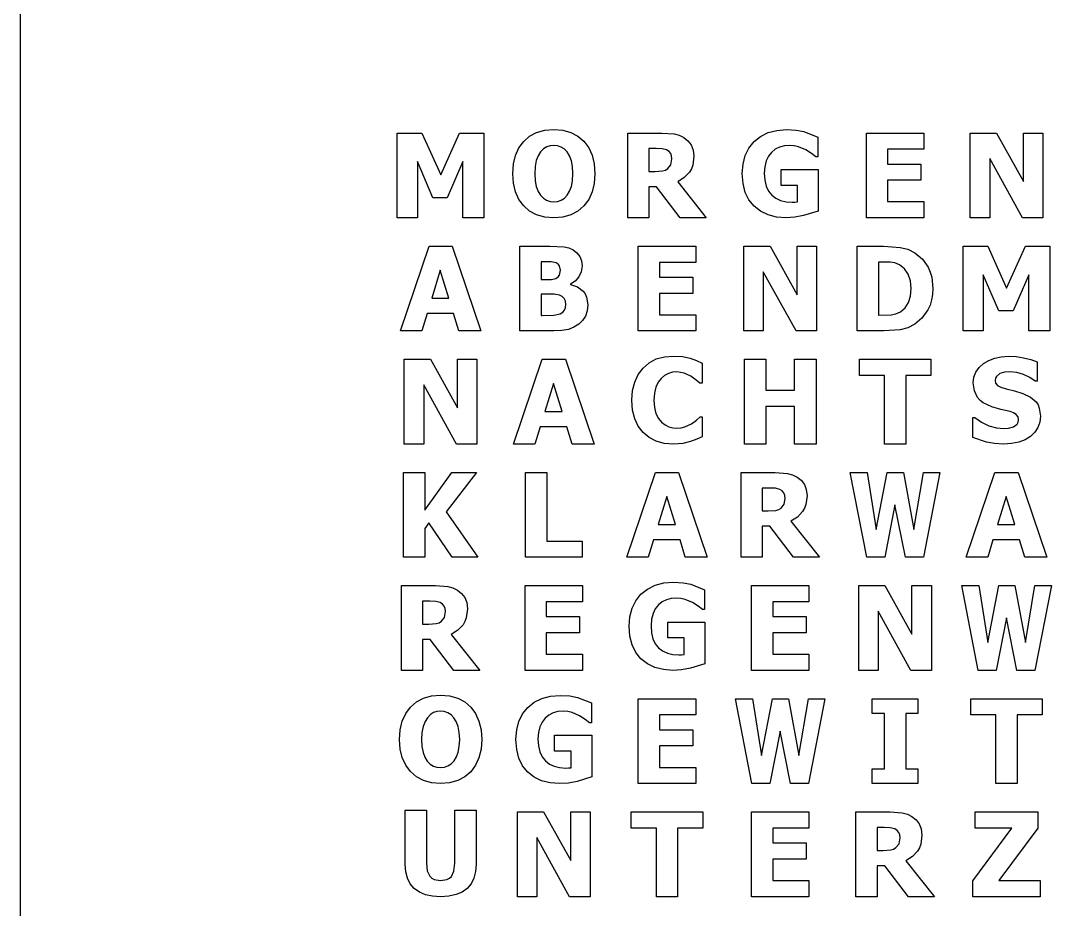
# Model space of a CAD drawing. Header units: metres. Extents: x -40 to 250, y -40 to 460.
# Drawn here: x -40 to 110.3, y 80.4 to 210 of the extents above; entities that cross this region are included whole.
import ezdxf

# ---------------------------------------------------------------- set-up
doc = ezdxf.new("R2010")
doc.units = ezdxf.units.M

msp = doc.modelspace()

# ---------------------------------------------------------------- linework, layer by layer
at = {"layer": 'A#4'}
for p, q in [((15.35, 164.75), (19.53, 177.11)), ((19.53, 177.11), (22.92, 177.11)), ((22.92, 177.11), (27.09, 164.75)), ((21.18, 173.59), (19.92, 169.52)), ((22.44, 169.52), (21.18, 173.59)), ((19.92, 169.52), (22.44, 169.52)), ((19.24, 167.27), (18.47, 164.75)), ((23.12, 167.27), (19.24, 167.27)), ((23.89, 164.75), (23.12, 167.27)), ((18.47, 164.75), (15.35, 164.75)), ((27.09, 164.75), (23.89, 164.75))]:
    msp.add_line(p, q, dxfattribs=at)
at = {"layer": 'A#6'}
for p, q in [((31.85, 148.25), (36.03, 160.61)), ((36.03, 160.61), (39.42, 160.61)), ((39.42, 160.61), (43.59, 148.25)), ((37.68, 157.09), (36.42, 153.02)), ((38.94, 153.02), (37.68, 157.09)), ((36.42, 153.02), (38.94, 153.02)), ((35.74, 150.77), (34.97, 148.25)), ((39.62, 150.77), (35.74, 150.77)), ((40.39, 148.25), (39.62, 150.77)), ((34.97, 148.25), (31.85, 148.25)), ((43.59, 148.25), (40.39, 148.25))]:
    msp.add_line(p, q, dxfattribs=at)
at = {"layer": 'A#7'}
for p, q in [((48.35, 131.75), (52.53, 144.11)), ((52.53, 144.11), (55.92, 144.11)), ((55.92, 144.11), (60.09, 131.75)), ((54.18, 140.59), (52.92, 136.52)), ((55.44, 136.52), (54.18, 140.59)), ((52.92, 136.52), (55.44, 136.52)), ((52.24, 134.27), (51.47, 131.75)), ((56.12, 134.27), (52.24, 134.27)), ((56.89, 131.75), (56.12, 134.27)), ((51.47, 131.75), (48.35, 131.75)), ((60.09, 131.75), (56.89, 131.75))]:
    msp.add_line(p, q, dxfattribs=at)
at = {"layer": 'A#8'}
for p, q in [((97.85, 131.75), (102.03, 144.11)), ((102.03, 144.11), (105.42, 144.11)), ((105.42, 144.11), (109.59, 131.75)), ((103.68, 140.59), (102.42, 136.52)), ((104.94, 136.52), (103.68, 140.59)), ((102.42, 136.52), (104.94, 136.52)), ((101.74, 134.27), (100.97, 131.75)), ((105.62, 134.27), (101.74, 134.27)), ((106.39, 131.75), (105.62, 134.27)), ((100.97, 131.75), (97.85, 131.75)), ((109.59, 131.75), (106.39, 131.75))]:
    msp.add_line(p, q, dxfattribs=at)
at = {"layer": 'B#4'}
for p, q in [((32.78, 164.75), (32.78, 177.11)), ((32.78, 177.11), (37.14, 177.11)), ((37.14, 177.11), (39.21, 177.01)), ((39.21, 177.01), (39.89, 176.85)), ((39.89, 176.85), (40.52, 176.57)), ((40.52, 176.57), (41.1, 176.15)), ((41.1, 176.15), (41.52, 175.62)), ((36.08, 174.84), (35.87, 174.84)), ((35.87, 174.84), (35.87, 172.23)), ((37.33, 174.83), (36.08, 174.84)), ((38.06, 174.69), (37.33, 174.83)), ((38.34, 174.5), (38.06, 174.69)), ((38.54, 174.23), (38.34, 174.5)), ((41.52, 175.62), (41.76, 174.97)), ((41.76, 174.97), (41.84, 174.24)), ((38.35, 172.63), (38.55, 172.9)), ((38.69, 173.62), (38.54, 174.23)), ((38.55, 172.9), (38.69, 173.62)), ((41.73, 173.38), (41.39, 172.63)), ((41.84, 174.24), (41.73, 173.38)), ((35.87, 172.23), (36.26, 172.23)), ((36.26, 172.23), (37.37, 172.25)), ((37.37, 172.25), (38.03, 172.42)), ((38.03, 172.42), (38.35, 172.63)), ((40.85, 172.02), (40.14, 171.59)), ((40.14, 171.59), (40.14, 171.52)), ((40.14, 171.52), (41.17, 171.16)), ((41.39, 172.63), (40.85, 172.02)), ((36.44, 170.11), (35.87, 170.11)), ((35.87, 170.11), (35.87, 167.02)), ((37.76, 170.1), (36.44, 170.11)), ((38.54, 169.98), (37.76, 170.1)), ((38.95, 169.77), (38.54, 169.98)), ((41.17, 171.16), (41.98, 170.54)), ((41.98, 170.54), (42.28, 170.14)), ((42.28, 170.14), (42.49, 169.67)), ((39.24, 169.49), (38.95, 169.77)), ((39.41, 169.1), (39.24, 169.49)), ((39.47, 168.59), (39.41, 169.1)), ((39.42, 168.17), (39.47, 168.59)), ((42.49, 169.67), (42.67, 168.54)), ((42.67, 168.54), (42.58, 167.67)), ((35.87, 167.02), (36.03, 167.02)), ((36.03, 167.02), (37.71, 167.03)), ((37.71, 167.03), (38.66, 167.26)), ((38.66, 167.26), (39.02, 167.48)), ((39.02, 167.48), (39.27, 167.79)), ((39.27, 167.79), (39.42, 168.17)), ((42.32, 166.92), (41.91, 166.28)), ((42.58, 167.67), (42.32, 166.92)), ((40.65, 165.29), (39.85, 164.98)), ((41.38, 165.76), (40.65, 165.29)), ((41.91, 166.28), (41.38, 165.76)), ((37.73, 164.75), (32.78, 164.75)), ((38.9, 164.81), (37.73, 164.75)), ((39.85, 164.98), (38.9, 164.81))]:
    msp.add_line(p, q, dxfattribs=at)
at = {"layer": 'C#3'}
for p, q in [((52.66, 160.66), (53.84, 160.98)), ((53.84, 160.98), (55.16, 161.09)), ((55.16, 161.09), (56.49, 161.01)), ((56.49, 161.01), (57.62, 160.78)), ((57.62, 160.78), (58.54, 160.44)), ((50.02, 158.4), (50.74, 159.34)), ((50.74, 159.34), (51.63, 160.11)), ((51.63, 160.11), (52.66, 160.66)), ((58.54, 160.44), (59.34, 160.06)), ((59.34, 160.06), (59.34, 157.12)), ((49.51, 157.3), (50.02, 158.4)), ((53.36, 157.83), (52.94, 157.27)), ((53.88, 158.27), (53.36, 157.83)), ((54.42, 158.56), (53.88, 158.27)), ((55.01, 158.72), (54.42, 158.56)), ((55.66, 158.78), (55.01, 158.72)), ((56.74, 158.59), (55.66, 158.78)), ((57.69, 158.14), (56.74, 158.59)), ((58.46, 157.59), (57.69, 158.14)), ((49.2, 156.05), (49.51, 157.3)), ((52.6, 156.55), (52.38, 155.67)), ((52.94, 157.27), (52.6, 156.55)), ((59.03, 157.12), (58.46, 157.59)), ((59.34, 157.12), (59.03, 157.12)), ((49.1, 154.66), (49.2, 156.05)), ((52.38, 155.67), (52.3, 154.65)), ((49.2, 153.22), (49.1, 154.66)), ((52.3, 154.65), (52.38, 153.59)), ((52.38, 153.59), (52.61, 152.71)), ((49.51, 151.95), (49.2, 153.22)), ((50.02, 150.86), (49.51, 151.95)), ((52.61, 152.71), (52.97, 152)), ((52.97, 152), (53.42, 151.45)), ((58.51, 151.74), (59.06, 152.22)), ((59.06, 152.22), (59.34, 152.22)), ((59.34, 152.22), (59.34, 149.31)), ((50.73, 149.93), (50.02, 150.86)), ((53.42, 151.45), (53.93, 151.05)), ((53.93, 151.05), (54.49, 150.77)), ((54.49, 150.77), (55.08, 150.62)), ((55.08, 150.62), (55.67, 150.57)), ((55.67, 150.57), (56.27, 150.62)), ((56.27, 150.62), (56.84, 150.77)), ((56.84, 150.77), (57.78, 151.22)), ((57.78, 151.22), (58.51, 151.74)), ((51.62, 149.2), (50.73, 149.93)), ((52.66, 148.67), (51.62, 149.2)), ((58.55, 148.95), (57.63, 148.61)), ((59.34, 149.31), (58.55, 148.95)), ((53.83, 148.36), (52.66, 148.67)), ((55.15, 148.25), (53.83, 148.36)), ((56.55, 148.34), (55.15, 148.25)), ((57.63, 148.61), (56.55, 148.34))]:
    msp.add_line(p, q, dxfattribs=at)
at = {"layer": 'D#2'}
for p, q in [((81.95, 164.75), (81.95, 177.11)), ((81.95, 177.11), (85.79, 177.11)), ((85.79, 177.11), (88.23, 176.94)), ((88.23, 176.94), (89.33, 176.66)), ((89.33, 176.66), (90.36, 176.14)), ((90.36, 176.14), (91.45, 175.22)), ((85.11, 174.8), (85.06, 174.8)), ((85.06, 174.8), (85.06, 167.07)), ((86.77, 174.77), (85.11, 174.8)), ((87.45, 174.66), (86.77, 174.77)), ((88.09, 174.39), (87.45, 174.66)), ((88.85, 173.8), (88.09, 174.39)), ((91.45, 175.22), (92.29, 174.04)), ((89.39, 173.03), (88.85, 173.8)), ((89.7, 172.07), (89.39, 173.03)), ((92.29, 174.04), (92.6, 173.34)), ((92.6, 173.34), (92.82, 172.59)), ((89.8, 170.94), (89.7, 172.07)), ((92.82, 172.59), (92.99, 170.92)), ((89.41, 168.88), (89.7, 169.82)), ((89.7, 169.82), (89.8, 170.94)), ((92.94, 170.08), (92.8, 169.28)), ((92.99, 170.92), (92.94, 170.08)), ((88.92, 168.12), (89.41, 168.88)), ((92.57, 168.53), (92.24, 167.83)), ((92.8, 169.28), (92.57, 168.53)), ((85.06, 167.07), (85.11, 167.07)), ((85.11, 167.07), (86.88, 167.1)), ((86.88, 167.1), (87.58, 167.23)), ((87.58, 167.23), (88.24, 167.55)), ((88.24, 167.55), (88.92, 168.12)), ((92.24, 167.83), (91.38, 166.62)), ((90.33, 165.73), (89.32, 165.22)), ((91.38, 166.62), (90.33, 165.73)), ((85.82, 164.75), (81.95, 164.75)), ((88.23, 164.93), (85.82, 164.75)), ((89.32, 165.22), (88.23, 164.93))]:
    msp.add_line(p, q, dxfattribs=at)
at = {"layer": 'E#14'}
for p, q in [((83.29, 181.25), (83.29, 193.61)), ((83.29, 193.61), (91.65, 193.61)), ((91.65, 193.61), (91.65, 191.25)), ((91.65, 191.25), (86.38, 191.25)), ((86.38, 191.25), (86.38, 189.09)), ((86.38, 189.09), (91.24, 189.09)), ((91.24, 189.09), (91.24, 186.73)), ((91.24, 186.73), (86.38, 186.73)), ((86.38, 186.73), (86.38, 183.61)), ((86.38, 183.61), (91.65, 183.61)), ((91.65, 183.61), (91.65, 181.25)), ((91.65, 181.25), (83.29, 181.25))]:
    msp.add_line(p, q, dxfattribs=at)
at = {"layer": 'E#15'}
for p, q in [((50.04, 164.75), (50.04, 177.11)), ((50.04, 177.11), (58.4, 177.11)), ((58.4, 177.11), (58.4, 174.75)), ((58.4, 174.75), (53.13, 174.75)), ((53.13, 174.75), (53.13, 172.59)), ((53.13, 172.59), (57.99, 172.59)), ((57.99, 172.59), (57.99, 170.23)), ((57.99, 170.23), (53.13, 170.23)), ((53.13, 170.23), (53.13, 167.11)), ((53.13, 167.11), (58.4, 167.11)), ((58.4, 167.11), (58.4, 164.75)), ((58.4, 164.75), (50.04, 164.75))]:
    msp.add_line(p, q, dxfattribs=at)
at = {"layer": 'E#18'}
for p, q in [((33.54, 115.25), (33.54, 127.61)), ((33.54, 127.61), (41.9, 127.61)), ((41.9, 127.61), (41.9, 125.25)), ((41.9, 125.25), (36.63, 125.25)), ((36.63, 125.25), (36.63, 123.09)), ((36.63, 123.09), (41.49, 123.09)), ((41.49, 123.09), (41.49, 120.73)), ((41.49, 120.73), (36.63, 120.73)), ((36.63, 120.73), (36.63, 117.61)), ((36.63, 117.61), (41.9, 117.61)), ((41.9, 117.61), (41.9, 115.25)), ((41.9, 115.25), (33.54, 115.25))]:
    msp.add_line(p, q, dxfattribs=at)
at = {"layer": 'E#19'}
for p, q in [((66.54, 115.25), (66.54, 127.61)), ((66.54, 127.61), (74.9, 127.61)), ((74.9, 127.61), (74.9, 125.25)), ((74.9, 125.25), (69.63, 125.25)), ((69.63, 125.25), (69.63, 123.09)), ((69.63, 123.09), (74.49, 123.09)), ((74.49, 123.09), (74.49, 120.73)), ((74.49, 120.73), (69.63, 120.73)), ((69.63, 120.73), (69.63, 117.61)), ((69.63, 117.61), (74.9, 117.61)), ((74.9, 117.61), (74.9, 115.25)), ((74.9, 115.25), (66.54, 115.25))]:
    msp.add_line(p, q, dxfattribs=at)
at = {"layer": 'E#21'}
for p, q in [((50.04, 98.75), (50.04, 111.11)), ((50.04, 111.11), (58.4, 111.11)), ((58.4, 111.11), (58.4, 108.75)), ((58.4, 108.75), (53.13, 108.75)), ((53.13, 108.75), (53.13, 106.59)), ((53.13, 106.59), (57.99, 106.59)), ((57.99, 106.59), (57.99, 104.23)), ((57.99, 104.23), (53.13, 104.23)), ((53.13, 104.23), (53.13, 101.11)), ((53.13, 101.11), (58.4, 101.11)), ((58.4, 101.11), (58.4, 98.75)), ((58.4, 98.75), (50.04, 98.75))]:
    msp.add_line(p, q, dxfattribs=at)
at = {"layer": 'E#23'}
for p, q in [((66.54, 82.25), (66.54, 94.61)), ((66.54, 94.61), (74.9, 94.61)), ((74.9, 94.61), (74.9, 92.25)), ((74.9, 92.25), (69.63, 92.25)), ((69.63, 92.25), (69.63, 90.09)), ((69.63, 90.09), (74.49, 90.09)), ((74.49, 90.09), (74.49, 87.73)), ((74.49, 87.73), (69.63, 87.73)), ((69.63, 87.73), (69.63, 84.61)), ((69.63, 84.61), (74.9, 84.61)), ((74.9, 84.61), (74.9, 82.25)), ((74.9, 82.25), (66.54, 82.25))]:
    msp.add_line(p, q, dxfattribs=at)
at = {"layer": 'G#2'}
for p, q in [((68.98, 193.67), (70.24, 194)), ((70.24, 194), (71.66, 194.11)), ((71.66, 194.11), (73.07, 194.04)), ((73.07, 194.04), (74.19, 193.81)), ((66.17, 191.41), (66.93, 192.36)), ((66.93, 192.36), (67.87, 193.12)), ((67.87, 193.12), (68.98, 193.67)), ((74.19, 193.81), (76.2, 193.01)), ((76.2, 193.01), (76.2, 190.12)), ((65.63, 190.32), (66.17, 191.41)), ((70.01, 191.24), (69.46, 190.79)), ((70.63, 191.55), (70.01, 191.24)), ((71.33, 191.74), (70.63, 191.55)), ((72.09, 191.8), (71.33, 191.74)), ((72.75, 191.75), (72.09, 191.8)), ((73.38, 191.61), (72.75, 191.75)), ((74.45, 191.15), (73.38, 191.61)), ((75.27, 190.61), (74.45, 191.15)), ((65.31, 189.08), (65.63, 190.32)), ((68.69, 189.53), (68.47, 188.7)), ((69.02, 190.22), (68.69, 189.53)), ((69.46, 190.79), (69.02, 190.22)), ((75.91, 190.12), (75.27, 190.61)), ((76.2, 190.12), (75.91, 190.12)), ((65.2, 187.7), (65.31, 189.08)), ((68.47, 188.7), (68.4, 187.75)), ((70.84, 185.98), (70.84, 188.3)), ((70.84, 188.3), (76.25, 188.3)), ((76.25, 188.3), (76.25, 182.21)), ((65.31, 186.24), (65.2, 187.7)), ((68.4, 187.75), (68.47, 186.74)), ((68.47, 186.74), (68.67, 185.87)), ((65.63, 184.96), (65.31, 186.24)), ((66.17, 183.86), (65.63, 184.96)), ((68.67, 185.87), (69.01, 185.14)), ((69.01, 185.14), (69.49, 184.55)), ((73.24, 185.98), (70.84, 185.98)), ((73.24, 183.56), (73.24, 185.98)), ((66.93, 182.93), (66.17, 183.86)), ((69.49, 184.55), (70.08, 184.1)), ((70.08, 184.1), (70.78, 183.78)), ((70.78, 183.78), (71.57, 183.59)), ((71.57, 183.59), (72.46, 183.52)), ((72.46, 183.52), (72.85, 183.53)), ((72.85, 183.53), (73.24, 183.56)), ((67.87, 182.2), (66.93, 182.93)), ((68.95, 181.67), (67.87, 182.2)), ((76.25, 182.21), (74.13, 181.57)), ((70.19, 181.36), (68.95, 181.67)), ((71.57, 181.25), (70.19, 181.36)), ((72.84, 181.33), (71.57, 181.25)), ((74.13, 181.57), (72.84, 181.33))]:
    msp.add_line(p, q, dxfattribs=at)
at = {"layer": 'G#5'}
for p, q in [((52.48, 127.67), (53.74, 128)), ((53.74, 128), (55.16, 128.11)), ((55.16, 128.11), (56.57, 128.04)), ((56.57, 128.04), (57.69, 127.81)), ((57.69, 127.81), (59.7, 127.01)), ((49.67, 125.41), (50.43, 126.36)), ((50.43, 126.36), (51.37, 127.12)), ((51.37, 127.12), (52.48, 127.67)), ((59.7, 127.01), (59.7, 124.12)), ((49.13, 124.32), (49.67, 125.41)), ((52.96, 124.79), (52.52, 124.22)), ((53.51, 125.24), (52.96, 124.79)), ((54.13, 125.55), (53.51, 125.24)), ((54.83, 125.74), (54.13, 125.55)), ((55.59, 125.8), (54.83, 125.74)), ((56.25, 125.75), (55.59, 125.8)), ((56.88, 125.61), (56.25, 125.75)), ((57.95, 125.15), (56.88, 125.61)), ((58.77, 124.61), (57.95, 125.15)), ((48.81, 123.08), (49.13, 124.32)), ((52.19, 123.53), (51.97, 122.7)), ((52.52, 124.22), (52.19, 123.53)), ((59.41, 124.12), (58.77, 124.61)), ((59.7, 124.12), (59.41, 124.12)), ((48.7, 121.7), (48.81, 123.08)), ((51.97, 122.7), (51.9, 121.75)), ((51.9, 121.75), (51.97, 120.74)), ((54.34, 119.98), (54.34, 122.3)), ((54.34, 122.3), (59.75, 122.3)), ((59.75, 122.3), (59.75, 116.21)), ((48.81, 120.24), (48.7, 121.7)), ((49.13, 118.96), (48.81, 120.24)), ((51.97, 120.74), (52.17, 119.87)), ((49.67, 117.86), (49.13, 118.96)), ((52.17, 119.87), (52.51, 119.14)), ((52.51, 119.14), (52.99, 118.55)), ((56.74, 119.98), (54.34, 119.98)), ((56.74, 117.56), (56.74, 119.98)), ((50.43, 116.93), (49.67, 117.86)), ((52.99, 118.55), (53.58, 118.1)), ((53.58, 118.1), (54.28, 117.78)), ((54.28, 117.78), (55.07, 117.59)), ((55.07, 117.59), (55.96, 117.52)), ((55.96, 117.52), (56.35, 117.53)), ((56.35, 117.53), (56.74, 117.56)), ((51.37, 116.2), (50.43, 116.93)), ((52.45, 115.67), (51.37, 116.2)), ((59.75, 116.21), (57.63, 115.57)), ((53.69, 115.36), (52.45, 115.67)), ((55.07, 115.25), (53.69, 115.36)), ((56.34, 115.33), (55.07, 115.25)), ((57.63, 115.57), (56.34, 115.33))]:
    msp.add_line(p, q, dxfattribs=at)
at = {"layer": 'G#6'}
for p, q in [((35.98, 111.17), (37.24, 111.5)), ((37.24, 111.5), (38.66, 111.61)), ((38.66, 111.61), (40.07, 111.54)), ((40.07, 111.54), (41.19, 111.31)), ((41.19, 111.31), (43.2, 110.51)), ((33.17, 108.91), (33.93, 109.86)), ((33.93, 109.86), (34.87, 110.62)), ((34.87, 110.62), (35.98, 111.17)), ((43.2, 110.51), (43.2, 107.62)), ((32.63, 107.82), (33.17, 108.91)), ((36.46, 108.29), (36.02, 107.72)), ((37.01, 108.74), (36.46, 108.29)), ((37.63, 109.05), (37.01, 108.74)), ((38.33, 109.24), (37.63, 109.05)), ((39.09, 109.3), (38.33, 109.24)), ((39.75, 109.25), (39.09, 109.3)), ((40.38, 109.11), (39.75, 109.25)), ((41.45, 108.65), (40.38, 109.11)), ((42.27, 108.11), (41.45, 108.65)), ((32.31, 106.58), (32.63, 107.82)), ((35.69, 107.03), (35.47, 106.2)), ((36.02, 107.72), (35.69, 107.03)), ((42.91, 107.62), (42.27, 108.11)), ((43.2, 107.62), (42.91, 107.62)), ((32.2, 105.2), (32.31, 106.58)), ((32.31, 103.74), (32.2, 105.2)), ((35.47, 106.2), (35.4, 105.25)), ((35.4, 105.25), (35.47, 104.24)), ((37.84, 103.48), (37.84, 105.8)), ((37.84, 105.8), (43.25, 105.8)), ((43.25, 105.8), (43.25, 99.71)), ((32.63, 102.46), (32.31, 103.74)), ((35.47, 104.24), (35.67, 103.37)), ((33.17, 101.36), (32.63, 102.46)), ((35.67, 103.37), (36.01, 102.64)), ((36.01, 102.64), (36.49, 102.05)), ((40.24, 103.48), (37.84, 103.48)), ((40.24, 101.06), (40.24, 103.48)), ((33.93, 100.43), (33.17, 101.36)), ((36.49, 102.05), (37.08, 101.6)), ((37.08, 101.6), (37.78, 101.28)), ((37.78, 101.28), (38.57, 101.09)), ((38.57, 101.09), (39.46, 101.02)), ((39.46, 101.02), (39.85, 101.03)), ((39.85, 101.03), (40.24, 101.06)), ((34.87, 99.7), (33.93, 100.43)), ((35.95, 99.17), (34.87, 99.7)), ((37.19, 98.86), (35.95, 99.17)), ((43.25, 99.71), (41.13, 99.07)), ((38.57, 98.75), (37.19, 98.86)), ((39.84, 98.83), (38.57, 98.75)), ((41.13, 99.07), (39.84, 98.83))]:
    msp.add_line(p, q, dxfattribs=at)
at = {"layer": 'H#9'}
for p, q in [((65.5, 148.25), (65.5, 160.61)), ((65.5, 160.61), (68.61, 160.61)), ((68.61, 160.61), (68.61, 156.09)), ((72.83, 156.09), (72.83, 160.61)), ((72.83, 160.61), (75.94, 160.61)), ((75.94, 160.61), (75.94, 148.25)), ((68.61, 156.09), (72.83, 156.09)), ((72.83, 153.73), (68.61, 153.73)), ((68.61, 153.73), (68.61, 148.25)), ((72.83, 148.25), (72.83, 153.73)), ((68.61, 148.25), (65.5, 148.25)), ((75.94, 148.25), (72.83, 148.25))]:
    msp.add_line(p, q, dxfattribs=at)
at = {"layer": 'I#9'}
for p, q in [((84.14, 108.95), (84.14, 111.11)), ((84.14, 111.11), (90.8, 111.11)), ((90.8, 111.11), (90.8, 108.95)), ((85.92, 108.95), (84.14, 108.95)), ((85.92, 100.91), (85.92, 108.95)), ((90.8, 108.95), (89.02, 108.95)), ((89.02, 108.95), (89.02, 100.91)), ((84.14, 98.75), (84.14, 100.91)), ((84.14, 100.91), (85.92, 100.91)), ((89.02, 100.91), (90.8, 100.91)), ((90.8, 100.91), (90.8, 98.75)), ((90.8, 98.75), (84.14, 98.75))]:
    msp.add_line(p, q, dxfattribs=at)
at = {"layer": 'K#2'}
for p, q in [((15.8, 131.75), (15.8, 144.11)), ((15.8, 144.11), (18.91, 144.11)), ((18.91, 144.11), (18.91, 138.62)), ((18.91, 138.62), (22.86, 144.11)), ((26.46, 144.11), (22.05, 138.37)), ((22.86, 144.11), (26.46, 144.11)), ((22.05, 138.37), (26.64, 131.75)), ((19.52, 136.77), (18.91, 135.93)), ((22.89, 131.75), (19.52, 136.77)), ((18.91, 135.93), (18.91, 131.75)), ((18.91, 131.75), (15.8, 131.75)), ((26.64, 131.75), (22.89, 131.75))]:
    msp.add_line(p, q, dxfattribs=at)
at = {"layer": 'L#5'}
for p, q in [((33.6, 131.75), (33.6, 144.11)), ((33.6, 144.11), (36.7, 144.11)), ((36.7, 144.11), (36.7, 134.11)), ((36.7, 134.11), (41.85, 134.11)), ((41.85, 134.11), (41.85, 131.75)), ((41.85, 131.75), (33.6, 131.75))]:
    msp.add_line(p, q, dxfattribs=at)
at = {"layer": 'Layer0'}
msp.add_line((-40, -20), (-40, 440), dxfattribs=at)
at = {"layer": 'M#2'}
for p, q in [((14.91, 181.25), (14.91, 193.61)), ((14.91, 193.61), (18.49, 193.61)), ((18.49, 193.61), (21.23, 187.51)), ((21.23, 187.51), (23.96, 193.61)), ((23.96, 193.61), (27.53, 193.61)), ((27.53, 193.61), (27.53, 181.25)), ((20.08, 184.16), (17.83, 189.44)), ((17.83, 189.44), (17.83, 181.25)), ((24.45, 189.44), (22.2, 184.16)), ((24.45, 181.25), (24.45, 189.44)), ((22.2, 184.16), (20.08, 184.16)), ((17.83, 181.25), (14.91, 181.25)), ((27.53, 181.25), (24.45, 181.25))]:
    msp.add_line(p, q, dxfattribs=at)
at = {"layer": 'M#3'}
for p, q in [((97.41, 164.75), (97.41, 177.11)), ((97.41, 177.11), (100.99, 177.11)), ((100.99, 177.11), (103.73, 171.01)), ((103.73, 171.01), (106.46, 177.11)), ((106.46, 177.11), (110.03, 177.11)), ((110.03, 177.11), (110.03, 164.75)), ((102.58, 167.66), (100.33, 172.94)), ((100.33, 172.94), (100.33, 164.75)), ((106.95, 172.94), (104.7, 167.66)), ((106.95, 164.75), (106.95, 172.94)), ((104.7, 167.66), (102.58, 167.66)), ((100.33, 164.75), (97.41, 164.75)), ((110.03, 164.75), (106.95, 164.75))]:
    msp.add_line(p, q, dxfattribs=at)
at = {"layer": 'N#10'}
for p, q in [((98.43, 181.25), (98.43, 193.61)), ((98.43, 193.61), (102.24, 193.61)), ((102.24, 193.61), (106.18, 186.53)), ((106.18, 186.53), (106.18, 193.61)), ((106.18, 193.61), (109.02, 193.61)), ((109.02, 193.61), (109.02, 181.25)), ((106.03, 181.25), (101.26, 189.87)), ((101.26, 189.87), (101.26, 181.25)), ((101.26, 181.25), (98.43, 181.25)), ((109.02, 181.25), (106.03, 181.25))]:
    msp.add_line(p, q, dxfattribs=at)
at = {"layer": 'N#11'}
for p, q in [((65.43, 164.75), (65.43, 177.11)), ((65.43, 177.11), (69.24, 177.11)), ((69.24, 177.11), (73.18, 170.03)), ((73.18, 170.03), (73.18, 177.11)), ((73.18, 177.11), (76.02, 177.11)), ((76.02, 177.11), (76.02, 164.75)), ((73.03, 164.75), (68.26, 173.37)), ((68.26, 173.37), (68.26, 164.75)), ((68.26, 164.75), (65.43, 164.75)), ((76.02, 164.75), (73.03, 164.75))]:
    msp.add_line(p, q, dxfattribs=at)
at = {"layer": 'N#12'}
for p, q in [((15.93, 148.25), (15.93, 160.61)), ((15.93, 160.61), (19.74, 160.61)), ((19.74, 160.61), (23.68, 153.53)), ((23.68, 153.53), (23.68, 160.61)), ((23.68, 160.61), (26.52, 160.61)), ((26.52, 160.61), (26.52, 148.25)), ((23.53, 148.25), (18.76, 156.87)), ((18.76, 156.87), (18.76, 148.25)), ((18.76, 148.25), (15.93, 148.25)), ((26.52, 148.25), (23.53, 148.25))]:
    msp.add_line(p, q, dxfattribs=at)
at = {"layer": 'N#16'}
for p, q in [((82.18, 115.25), (82.18, 127.61)), ((82.18, 127.61), (85.99, 127.61)), ((85.99, 127.61), (89.93, 120.53)), ((89.93, 120.53), (89.93, 127.61)), ((89.93, 127.61), (92.77, 127.61)), ((92.77, 127.61), (92.77, 115.25)), ((89.78, 115.25), (85.01, 123.87)), ((85.01, 123.87), (85.01, 115.25)), ((85.01, 115.25), (82.18, 115.25)), ((92.77, 115.25), (89.78, 115.25))]:
    msp.add_line(p, q, dxfattribs=at)
at = {"layer": 'N#19'}
for p, q in [((32.43, 82.25), (32.43, 94.61)), ((32.43, 94.61), (36.24, 94.61)), ((36.24, 94.61), (40.18, 87.53)), ((40.18, 87.53), (40.18, 94.61)), ((40.18, 94.61), (43.02, 94.61)), ((43.02, 94.61), (43.02, 82.25)), ((40.03, 82.25), (35.26, 90.87)), ((35.26, 90.87), (35.26, 82.25)), ((35.26, 82.25), (32.43, 82.25)), ((43.02, 82.25), (40.03, 82.25))]:
    msp.add_line(p, q, dxfattribs=at)
at = {"layer": 'O#1'}
for p, q in [((35.22, 193.69), (36.39, 194.02)), ((36.39, 194.02), (37.72, 194.13)), ((37.72, 194.13), (39.04, 194.02)), ((39.04, 194.02), (40.21, 193.69)), ((32.63, 191.45), (33.33, 192.39)), ((33.33, 192.39), (34.2, 193.15)), ((34.2, 193.15), (35.22, 193.69)), ((40.21, 193.69), (41.23, 193.16)), ((41.23, 193.16), (42.11, 192.4)), ((42.11, 192.4), (42.81, 191.46)), ((32.13, 190.35), (32.63, 191.45)), ((35.79, 190.86), (35.45, 190.3)), ((36.23, 191.31), (35.79, 190.86)), ((36.69, 191.59), (36.23, 191.31)), ((37.18, 191.74), (36.69, 191.59)), ((37.73, 191.79), (37.18, 191.74)), ((38.26, 191.74), (37.73, 191.79)), ((38.77, 191.57), (38.26, 191.74)), ((39.24, 191.28), (38.77, 191.57)), ((39.67, 190.85), (39.24, 191.28)), ((40.01, 190.28), (39.67, 190.85)), ((42.81, 191.46), (43.31, 190.36)), ((31.83, 189.1), (32.13, 190.35)), ((35.17, 189.58), (35, 188.71)), ((35.45, 190.3), (35.17, 189.58)), ((40.28, 189.57), (40.01, 190.28)), ((40.45, 188.71), (40.28, 189.57)), ((43.31, 190.36), (43.61, 189.1)), ((31.73, 187.68), (31.83, 189.1)), ((35, 188.71), (34.94, 187.68)), ((40.51, 187.69), (40.45, 188.71)), ((43.61, 189.1), (43.71, 187.68)), ((31.83, 186.28), (31.73, 187.68)), ((34.94, 187.68), (34.99, 186.64)), ((34.99, 186.64), (35.16, 185.8)), ((40.29, 185.81), (40.45, 186.64)), ((40.45, 186.64), (40.51, 187.69)), ((43.71, 187.68), (43.61, 186.27)), ((32.13, 185.03), (31.83, 186.28)), ((32.63, 183.93), (32.13, 185.03)), ((35.16, 185.8), (35.43, 185.1)), ((35.43, 185.1), (35.77, 184.54)), ((39.68, 184.55), (40.03, 185.14)), ((40.03, 185.14), (40.29, 185.81)), ((43.31, 185.01), (42.81, 183.91)), ((43.61, 186.27), (43.31, 185.01)), ((33.33, 182.99), (32.63, 183.93)), ((35.77, 184.54), (36.2, 184.1)), ((36.2, 184.1), (36.68, 183.8)), ((36.68, 183.8), (37.19, 183.64)), ((37.19, 183.64), (37.73, 183.58)), ((37.73, 183.58), (38.27, 183.64)), ((38.27, 183.64), (38.79, 183.82)), ((38.79, 183.82), (39.27, 184.12)), ((39.27, 184.12), (39.68, 184.55)), ((42.81, 183.91), (42.11, 182.97)), ((34.2, 182.23), (33.33, 182.99)), ((35.22, 181.68), (34.2, 182.23)), ((41.23, 182.22), (40.21, 181.68)), ((42.11, 182.97), (41.23, 182.22)), ((36.39, 181.36), (35.22, 181.68)), ((37.72, 181.25), (36.39, 181.36)), ((39.04, 181.36), (37.72, 181.25)), ((40.21, 181.68), (39.04, 181.36))]:
    msp.add_line(p, q, dxfattribs=at)
at = {"layer": 'O#3'}
for p, q in [((17.7, 110.65), (18.72, 111.19)), ((18.72, 111.19), (19.89, 111.52)), ((19.89, 111.52), (21.22, 111.63)), ((21.22, 111.63), (22.54, 111.52)), ((22.54, 111.52), (23.71, 111.19)), ((23.71, 111.19), (24.73, 110.66)), ((16.13, 108.95), (16.83, 109.89)), ((16.83, 109.89), (17.7, 110.65)), ((24.73, 110.66), (25.61, 109.9)), ((25.61, 109.9), (26.31, 108.96)), ((15.63, 107.85), (16.13, 108.95)), ((19.29, 108.36), (18.95, 107.8)), ((19.73, 108.81), (19.29, 108.36)), ((20.19, 109.09), (19.73, 108.81)), ((20.68, 109.24), (20.19, 109.09)), ((21.23, 109.29), (20.68, 109.24)), ((21.76, 109.24), (21.23, 109.29)), ((22.27, 109.07), (21.76, 109.24)), ((22.74, 108.78), (22.27, 109.07)), ((23.17, 108.35), (22.74, 108.78)), ((23.51, 107.78), (23.17, 108.35)), ((26.31, 108.96), (26.81, 107.86)), ((15.33, 106.6), (15.63, 107.85)), ((18.67, 107.08), (18.5, 106.21)), ((18.95, 107.8), (18.67, 107.08)), ((23.78, 107.07), (23.51, 107.78)), ((23.95, 106.21), (23.78, 107.07)), ((26.81, 107.86), (27.11, 106.6)), ((15.23, 105.18), (15.33, 106.6)), ((15.33, 103.78), (15.23, 105.18)), ((18.5, 106.21), (18.44, 105.18)), ((18.44, 105.18), (18.49, 104.14)), ((24.01, 105.19), (23.95, 106.21)), ((23.95, 104.14), (24.01, 105.19)), ((27.11, 106.6), (27.21, 105.18)), ((27.21, 105.18), (27.11, 103.77)), ((15.63, 102.53), (15.33, 103.78)), ((18.49, 104.14), (18.66, 103.3)), ((23.79, 103.31), (23.95, 104.14)), ((27.11, 103.77), (26.81, 102.51)), ((16.13, 101.43), (15.63, 102.53)), ((18.66, 103.3), (18.93, 102.6)), ((18.93, 102.6), (19.27, 102.04)), ((23.18, 102.05), (23.53, 102.64)), ((23.53, 102.64), (23.79, 103.31)), ((26.81, 102.51), (26.31, 101.41)), ((16.83, 100.49), (16.13, 101.43)), ((19.27, 102.04), (19.7, 101.6)), ((19.7, 101.6), (20.18, 101.3)), ((20.18, 101.3), (20.69, 101.14)), ((20.69, 101.14), (21.23, 101.08)), ((21.23, 101.08), (21.77, 101.14)), ((21.77, 101.14), (22.29, 101.32)), ((22.29, 101.32), (22.77, 101.62)), ((22.77, 101.62), (23.18, 102.05)), ((26.31, 101.41), (25.61, 100.47)), ((17.7, 99.73), (16.83, 100.49)), ((18.72, 99.18), (17.7, 99.73)), ((19.89, 98.86), (18.72, 99.18)), ((23.71, 99.18), (22.54, 98.86)), ((24.73, 99.72), (23.71, 99.18)), ((25.61, 100.47), (24.73, 99.72)), ((21.22, 98.75), (19.89, 98.86)), ((22.54, 98.86), (21.22, 98.75))]:
    msp.add_line(p, q, dxfattribs=at)
at = {"layer": 'R#11'}
for p, q in [((15.51, 115.25), (15.51, 127.61)), ((15.51, 127.61), (20.48, 127.61)), ((20.48, 127.61), (22.27, 127.48)), ((22.27, 127.48), (23.01, 127.28)), ((23.01, 127.28), (23.68, 126.95)), ((23.68, 126.95), (24.28, 126.47)), ((24.28, 126.47), (24.74, 125.87)), ((19.63, 125.34), (18.59, 125.34)), ((18.59, 125.34), (18.59, 122.01)), ((20.52, 125.3), (19.63, 125.34)), ((21.17, 125.15), (20.52, 125.3)), ((21.52, 124.92), (21.17, 125.15)), ((21.76, 124.63), (21.52, 124.92)), ((24.74, 125.87), (25.03, 125.13)), ((25.03, 125.13), (25.13, 124.22)), ((21.9, 124.26), (21.76, 124.63)), ((21.79, 122.98), (21.94, 123.83)), ((21.94, 123.83), (21.9, 124.26)), ((25.13, 124.22), (24.97, 122.93)), ((18.59, 122.01), (19.48, 122.01)), ((19.48, 122.01), (20.58, 122.09)), ((20.58, 122.09), (21, 122.21)), ((21, 122.21), (21.35, 122.42)), ((21.35, 122.42), (21.79, 122.98)), ((24.49, 121.91), (23.74, 121.12)), ((24.77, 122.39), (24.49, 121.91)), ((24.97, 122.93), (24.77, 122.39)), ((23.74, 121.12), (22.78, 120.5)), ((22.78, 120.5), (26.94, 115.25)), ((19.71, 119.78), (18.59, 119.78)), ((18.59, 119.78), (18.59, 115.25)), ((23.15, 115.25), (19.71, 119.78)), ((18.59, 115.25), (15.51, 115.25)), ((26.94, 115.25), (23.15, 115.25))]:
    msp.add_line(p, q, dxfattribs=at)
at = {"layer": 'R#13'}
for p, q in [((81.76, 82.25), (81.76, 94.61)), ((81.76, 94.61), (86.73, 94.61)), ((86.73, 94.61), (88.52, 94.48)), ((88.52, 94.48), (89.26, 94.28)), ((89.26, 94.28), (89.93, 93.95)), ((89.93, 93.95), (90.53, 93.47)), ((90.53, 93.47), (90.99, 92.87)), ((85.88, 92.34), (84.84, 92.34)), ((84.84, 92.34), (84.84, 89.01)), ((86.77, 92.3), (85.88, 92.34)), ((87.42, 92.15), (86.77, 92.3)), ((87.77, 91.92), (87.42, 92.15)), ((88.01, 91.63), (87.77, 91.92)), ((90.99, 92.87), (91.28, 92.13)), ((91.28, 92.13), (91.38, 91.22)), ((88.15, 91.26), (88.01, 91.63)), ((88.04, 89.98), (88.19, 90.83)), ((88.19, 90.83), (88.15, 91.26)), ((91.38, 91.22), (91.22, 89.93)), ((84.84, 89.01), (85.73, 89.01)), ((85.73, 89.01), (86.83, 89.09)), ((86.83, 89.09), (87.25, 89.21)), ((87.25, 89.21), (87.6, 89.42)), ((87.6, 89.42), (88.04, 89.98)), ((90.74, 88.91), (89.99, 88.12)), ((91.02, 89.39), (90.74, 88.91)), ((91.22, 89.93), (91.02, 89.39)), ((89.99, 88.12), (89.03, 87.5)), ((89.03, 87.5), (93.19, 82.25)), ((85.96, 86.78), (84.84, 86.78)), ((84.84, 86.78), (84.84, 82.25)), ((89.4, 82.25), (85.96, 86.78)), ((84.84, 82.25), (81.76, 82.25)), ((93.19, 82.25), (89.4, 82.25))]:
    msp.add_line(p, q, dxfattribs=at)
at = {"layer": 'R#7'}
for p, q in [((48.51, 181.25), (48.51, 193.61)), ((48.51, 193.61), (53.48, 193.61)), ((53.48, 193.61), (55.27, 193.48)), ((55.27, 193.48), (56.01, 193.28)), ((56.01, 193.28), (56.68, 192.95)), ((56.68, 192.95), (57.28, 192.47)), ((57.28, 192.47), (57.74, 191.87)), ((52.63, 191.34), (51.59, 191.34)), ((51.59, 191.34), (51.59, 188.01)), ((53.52, 191.3), (52.63, 191.34)), ((54.17, 191.15), (53.52, 191.3)), ((54.52, 190.92), (54.17, 191.15)), ((54.76, 190.63), (54.52, 190.92)), ((57.74, 191.87), (58.03, 191.13)), ((58.03, 191.13), (58.13, 190.22)), ((54.9, 190.26), (54.76, 190.63)), ((54.79, 188.98), (54.94, 189.83)), ((54.94, 189.83), (54.9, 190.26)), ((58.13, 190.22), (57.97, 188.93)), ((51.59, 188.01), (52.48, 188.01)), ((52.48, 188.01), (53.58, 188.09)), ((53.58, 188.09), (54, 188.21)), ((54, 188.21), (54.35, 188.42)), ((54.35, 188.42), (54.79, 188.98)), ((57.49, 187.91), (56.74, 187.12)), ((57.77, 188.39), (57.49, 187.91)), ((57.97, 188.93), (57.77, 188.39)), ((56.74, 187.12), (55.78, 186.5)), ((55.78, 186.5), (59.94, 181.25)), ((52.71, 185.78), (51.59, 185.78)), ((51.59, 185.78), (51.59, 181.25)), ((56.15, 181.25), (52.71, 185.78)), ((51.59, 181.25), (48.51, 181.25)), ((59.94, 181.25), (56.15, 181.25))]:
    msp.add_line(p, q, dxfattribs=at)
at = {"layer": 'R#9'}
for p, q in [((65.01, 131.75), (65.01, 144.11)), ((65.01, 144.11), (69.98, 144.11)), ((69.98, 144.11), (71.77, 143.98)), ((71.77, 143.98), (72.51, 143.78)), ((72.51, 143.78), (73.18, 143.45)), ((73.18, 143.45), (73.78, 142.97)), ((73.78, 142.97), (74.24, 142.37)), ((69.13, 141.84), (68.09, 141.84)), ((68.09, 141.84), (68.09, 138.51)), ((70.02, 141.8), (69.13, 141.84)), ((70.67, 141.65), (70.02, 141.8)), ((71.02, 141.42), (70.67, 141.65)), ((71.26, 141.13), (71.02, 141.42)), ((74.24, 142.37), (74.53, 141.63)), ((74.53, 141.63), (74.63, 140.72)), ((71.4, 140.76), (71.26, 141.13)), ((71.29, 139.48), (71.44, 140.33)), ((71.44, 140.33), (71.4, 140.76)), ((74.63, 140.72), (74.47, 139.43)), ((68.09, 138.51), (68.98, 138.51)), ((68.98, 138.51), (70.08, 138.59)), ((70.08, 138.59), (70.5, 138.71)), ((70.5, 138.71), (70.85, 138.92)), ((70.85, 138.92), (71.29, 139.48)), ((73.99, 138.41), (73.24, 137.62)), ((74.27, 138.89), (73.99, 138.41)), ((74.47, 139.43), (74.27, 138.89)), ((73.24, 137.62), (72.28, 137)), ((72.28, 137), (76.44, 131.75)), ((69.21, 136.28), (68.09, 136.28)), ((68.09, 136.28), (68.09, 131.75)), ((72.65, 131.75), (69.21, 136.28)), ((68.09, 131.75), (65.01, 131.75)), ((76.44, 131.75), (72.65, 131.75))]:
    msp.add_line(p, q, dxfattribs=at)
at = {"layer": 'S#5'}
for p, q in [((101.12, 160.45), (101.99, 160.79)), ((101.99, 160.79), (102.95, 160.99)), ((102.95, 160.99), (104.01, 161.06)), ((104.01, 161.06), (105.11, 161)), ((105.11, 161), (106.2, 160.83)), ((106.2, 160.83), (107.24, 160.57)), ((99.24, 158.74), (99.7, 159.41)), ((99.7, 159.41), (100.34, 159.98)), ((100.34, 159.98), (101.12, 160.45)), ((107.24, 160.57), (108.16, 160.23)), ((108.16, 160.23), (108.16, 157.41)), ((98.87, 157.17), (98.96, 158)), ((98.96, 158), (99.24, 158.74)), ((102.09, 157.86), (102.04, 157.55)), ((102.25, 158.13), (102.09, 157.86)), ((102.75, 158.53), (102.25, 158.13)), ((103.44, 158.75), (102.75, 158.53)), ((104.17, 158.81), (103.44, 158.75)), ((105.2, 158.71), (104.17, 158.81)), ((106.2, 158.4), (105.2, 158.71)), ((107.12, 157.95), (106.2, 158.4)), ((107.88, 157.41), (107.12, 157.95)), ((99.03, 156), (98.87, 157.17)), ((102.04, 157.55), (102.12, 157.12)), ((102.12, 157.12), (102.38, 156.8)), ((102.38, 156.8), (102.87, 156.53)), ((102.87, 156.53), (103.68, 156.29)), ((103.68, 156.29), (104.88, 156.02)), ((108.16, 157.41), (107.88, 157.41)), ((99.49, 155.03), (99.03, 156)), ((99.85, 154.63), (99.49, 155.03)), ((104.88, 156.02), (106.11, 155.65)), ((106.11, 155.65), (107.23, 155.11)), ((107.23, 155.11), (108.02, 154.41)), ((100.32, 154.26), (99.85, 154.63)), ((101.55, 153.67), (100.32, 154.26)), ((102.89, 153.31), (101.55, 153.67)), ((104.24, 152.99), (102.89, 153.31)), ((108.02, 154.41), (108.3, 153.98)), ((108.3, 153.98), (108.49, 153.5)), ((108.49, 153.5), (108.65, 152.33)), ((98.79, 149.2), (98.79, 152.14)), ((98.79, 152.14), (99.08, 152.14)), ((99.08, 152.14), (100.05, 151.45)), ((104.71, 152.82), (104.24, 152.99)), ((105.11, 152.57), (104.71, 152.82)), ((105.39, 152.23), (105.11, 152.57)), ((105.48, 151.81), (105.39, 152.23)), ((105.42, 151.44), (105.48, 151.81)), ((108.65, 152.33), (108.56, 151.46)), ((100.05, 151.45), (101.13, 150.93)), ((101.13, 150.93), (102.23, 150.61)), ((102.23, 150.61), (103.3, 150.51)), ((103.3, 150.51), (104, 150.57)), ((104, 150.57), (104.71, 150.75)), ((104.71, 150.75), (105.25, 151.14)), ((105.25, 151.14), (105.42, 151.44)), ((108.29, 150.67), (107.83, 149.98)), ((108.56, 151.46), (108.29, 150.67)), ((100.79, 148.52), (98.79, 149.2)), ((106.41, 148.88), (105.5, 148.53)), ((107.2, 149.37), (106.41, 148.88)), ((107.83, 149.98), (107.2, 149.37)), ((101.95, 148.32), (100.79, 148.52)), ((103.29, 148.25), (101.95, 148.32)), ((104.45, 148.32), (103.29, 148.25)), ((105.5, 148.53), (104.45, 148.32))]:
    msp.add_line(p, q, dxfattribs=at)
at = {"layer": 'T#6'}
for p, q in [((82.27, 158.25), (82.27, 160.61)), ((82.27, 160.61), (92.68, 160.61)), ((92.68, 160.61), (92.68, 158.25)), ((85.92, 158.25), (82.27, 158.25)), ((85.92, 148.25), (85.92, 158.25)), ((92.68, 158.25), (89.02, 158.25)), ((89.02, 158.25), (89.02, 148.25)), ((89.02, 148.25), (85.92, 148.25))]:
    msp.add_line(p, q, dxfattribs=at)
at = {"layer": 'T#7'}
for p, q in [((98.52, 108.75), (98.52, 111.11)), ((98.52, 111.11), (108.93, 111.11)), ((108.93, 111.11), (108.93, 108.75)), ((102.17, 108.75), (98.52, 108.75)), ((102.17, 98.75), (102.17, 108.75)), ((108.93, 108.75), (105.27, 108.75)), ((105.27, 108.75), (105.27, 98.75)), ((105.27, 98.75), (102.17, 98.75))]:
    msp.add_line(p, q, dxfattribs=at)
at = {"layer": 'T#9'}
for p, q in [((49.02, 92.25), (49.02, 94.61)), ((49.02, 94.61), (59.43, 94.61)), ((59.43, 94.61), (59.43, 92.25)), ((52.67, 92.25), (49.02, 92.25)), ((52.67, 82.25), (52.67, 92.25)), ((59.43, 92.25), (55.77, 92.25)), ((55.77, 92.25), (55.77, 82.25)), ((55.77, 82.25), (52.67, 82.25))]:
    msp.add_line(p, q, dxfattribs=at)
at = {"layer": 'U#3'}
for p, q in [((16.05, 86.97), (16.05, 94.87)), ((16.05, 94.87), (19.15, 94.87)), ((19.15, 94.87), (19.15, 87.16)), ((23.29, 87.16), (23.29, 94.87)), ((23.29, 94.87), (26.4, 94.87)), ((26.4, 94.87), (26.4, 86.98)), ((19.15, 87.16), (19.27, 86.03)), ((23.17, 86), (23.29, 87.16)), ((16.13, 85.88), (16.05, 86.97)), ((16.38, 84.94), (16.13, 85.88)), ((19.27, 86.03), (19.64, 85.24)), ((22.79, 85.21), (23.17, 86)), ((26.32, 85.91), (26.07, 84.96)), ((26.4, 86.98), (26.32, 85.91)), ((16.8, 84.13), (16.38, 84.94)), ((19.64, 85.24), (19.92, 84.96)), ((19.92, 84.96), (20.27, 84.77)), ((20.27, 84.77), (21.22, 84.61)), ((21.22, 84.61), (22.15, 84.76)), ((22.15, 84.76), (22.5, 84.95)), ((22.5, 84.95), (22.79, 85.21)), ((25.66, 84.15), (25.09, 83.47)), ((26.07, 84.96), (25.66, 84.15)), ((17.39, 83.45), (16.8, 84.13)), ((18.13, 82.93), (17.39, 83.45)), ((19.01, 82.55), (18.13, 82.93)), ((24.36, 82.94), (23.47, 82.56)), ((25.09, 83.47), (24.36, 82.94)), ((20.04, 82.33), (19.01, 82.55)), ((21.22, 82.25), (20.04, 82.33)), ((22.42, 82.33), (21.22, 82.25)), ((23.47, 82.56), (22.42, 82.33))]:
    msp.add_line(p, q, dxfattribs=at)
at = {"layer": 'W#6'}
for p, q in [((83.35, 131.75), (80.94, 144.11)), ((80.94, 144.11), (83.42, 144.11)), ((83.42, 144.11), (84.73, 135.82)), ((84.73, 135.82), (86.33, 144.11)), ((86.33, 144.11), (88.69, 144.11)), ((88.69, 144.11), (90.21, 135.82)), ((90.21, 135.82), (91.59, 144.11)), ((94, 144.11), (91.59, 131.75)), ((91.59, 144.11), (94, 144.11)), ((87.45, 139.4), (85.97, 131.75)), ((88.98, 131.75), (87.45, 139.4)), ((85.97, 131.75), (83.35, 131.75)), ((91.59, 131.75), (88.98, 131.75))]:
    msp.add_line(p, q, dxfattribs=at)
at = {"layer": 'W#7'}
for p, q in [((99.6, 115.25), (97.19, 127.61)), ((97.19, 127.61), (99.67, 127.61)), ((99.67, 127.61), (100.98, 119.32)), ((100.98, 119.32), (102.58, 127.61)), ((102.58, 127.61), (104.94, 127.61)), ((104.94, 127.61), (106.46, 119.32)), ((106.46, 119.32), (107.84, 127.61)), ((110.25, 127.61), (107.84, 115.25)), ((107.84, 127.61), (110.25, 127.61)), ((103.7, 122.9), (102.22, 115.25)), ((105.23, 115.25), (103.7, 122.9)), ((102.22, 115.25), (99.6, 115.25)), ((107.84, 115.25), (105.23, 115.25))]:
    msp.add_line(p, q, dxfattribs=at)
at = {"layer": 'W#8'}
for p, q in [((66.6, 98.75), (64.19, 111.11)), ((64.19, 111.11), (66.67, 111.11)), ((66.67, 111.11), (67.98, 102.82)), ((67.98, 102.82), (69.58, 111.11)), ((69.58, 111.11), (71.94, 111.11)), ((71.94, 111.11), (73.46, 102.82)), ((73.46, 102.82), (74.84, 111.11)), ((77.25, 111.11), (74.84, 98.75)), ((74.84, 111.11), (77.25, 111.11)), ((70.7, 106.4), (69.22, 98.75)), ((72.23, 98.75), (70.7, 106.4)), ((69.22, 98.75), (66.6, 98.75)), ((74.84, 98.75), (72.23, 98.75))]:
    msp.add_line(p, q, dxfattribs=at)
at = {"layer": 'Z#6'}
for p, q in [((99.12, 92.25), (99.12, 94.61)), ((99.12, 94.61), (108.29, 94.61)), ((108.29, 94.61), (108.29, 92.25)), ((98.82, 84.57), (104.51, 92.25)), ((104.51, 92.25), (99.12, 92.25)), ((108.29, 92.25), (102.61, 84.61)), ((98.82, 82.25), (98.82, 84.57)), ((102.61, 84.61), (108.62, 84.61)), ((108.62, 84.61), (108.62, 82.25)), ((108.62, 82.25), (98.82, 82.25))]:
    msp.add_line(p, q, dxfattribs=at)

doc.saveas('drawing.dxf')
